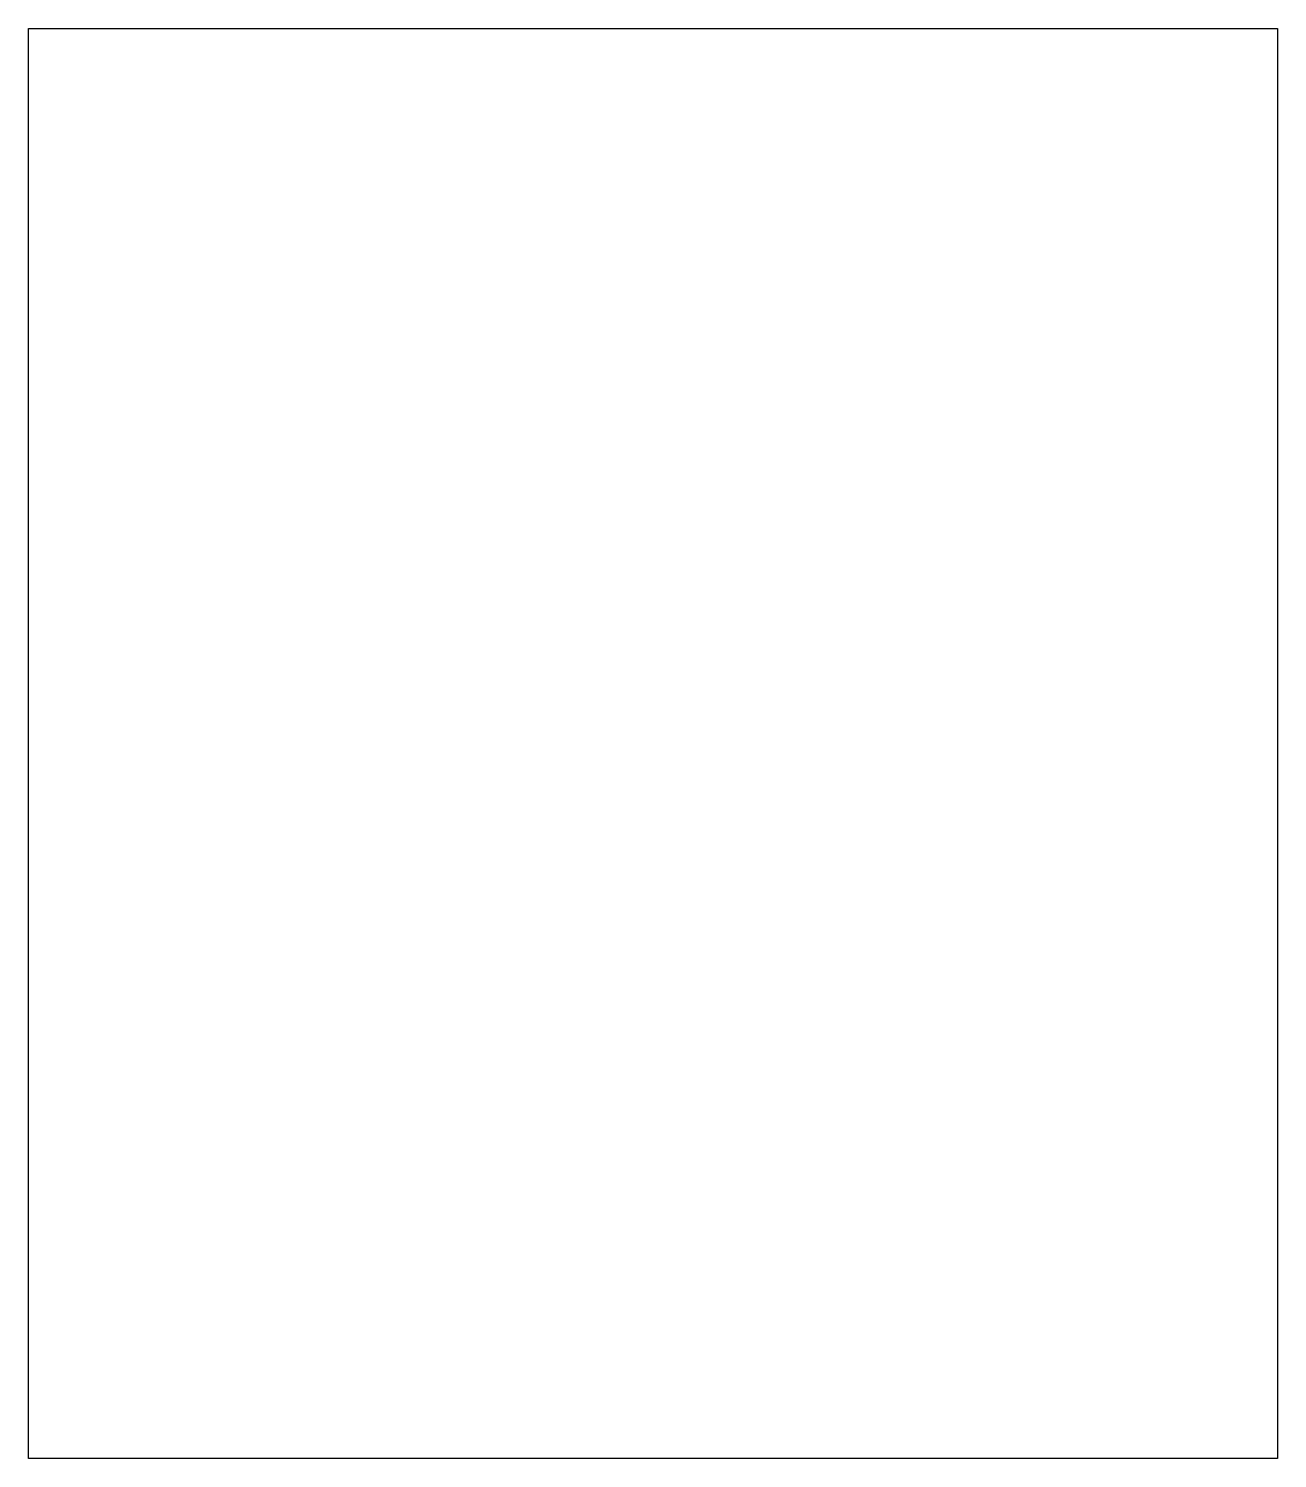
# Model space of a CAD drawing. Header units: metres. Extents: x -18.5 to -15.6, y -1.1 to 46.5.
# Drawn here: x -18.55 to -15.55, y -1.1 to 2.336 of the extents above.
import ezdxf

# ---------------------------------------------------------------- set-up
doc = ezdxf.new("R2010")
doc.units = ezdxf.units.M

msp = doc.modelspace()

# ---------------------------------------------------------------- linework, layer by layer
for p, q in [((-18.55, 2.176), (-18.55, 2.3359)), ((-18.55, 2.3359), (-17.7835, 2.3359)), ((-17.7835, 2.3359), (-15.55, 2.3359)), ((-17.7835, 2.3359), (-17.7835, 2.3359)), ((-15.55, 2.3359), (-15.55, 2.1997)), ((-15.55, 2.1997), (-15.55, 2.176)), ((-18.55, 2.1576), (-18.55, 2.176)), ((-15.55, 2.176), (-15.55, 2.1576)), ((-18.55, 1.6805), (-18.55, 2.1576)), ((-15.55, 2.1576), (-15.55, 1.6805)), ((-18.55, 1.62), (-18.55, 1.6805)), ((-15.55, 1.6805), (-15.55, 1.62)), ((-18.55, 1.3102), (-18.55, 1.62)), ((-15.55, 1.62), (-15.55, 1.584)), ((-15.55, 1.584), (-15.55, 1.2436)), ((-18.55, 1.2436), (-18.55, 1.3102)), ((-18.55, 1.0439), (-18.55, 1.2436)), ((-15.55, 1.2436), (-15.55, 1.2117)), ((-15.55, 1.2117), (-15.55, 0.9951)), ((-18.55, 0.9951), (-18.55, 1.0439)), ((-18.55, 0.8768), (-18.55, 0.9951)), ((-15.55, 0.9951), (-15.55, 0.3212)), ((-18.55, 0.8281), (-18.55, 0.8768)), ((-18.55, 0.8083), (-18.55, 0.8281)), ((-18.55, 0.085), (-18.55, 0.8083)), ((-15.55, 0.3212), (-15.55, 0.0176)), ((-18.55, -0.0325), (-18.55, 0.085)), ((-15.55, 0.0176), (-15.55, -0.1848)), ((-18.55, -0.0708), (-18.55, -0.0325)), ((-18.55, -1.1), (-18.55, -0.0708)), ((-15.55, -0.1848), (-15.55, -0.3049)), ((-15.55, -0.3049), (-15.55, -1.1)), ((-16.1344, -1.1), (-18.55, -1.1)), ((-15.55, -1.1), (-16.1344, -1.1))]:
    msp.add_line(p, q)

doc.saveas('drawing.dxf')
